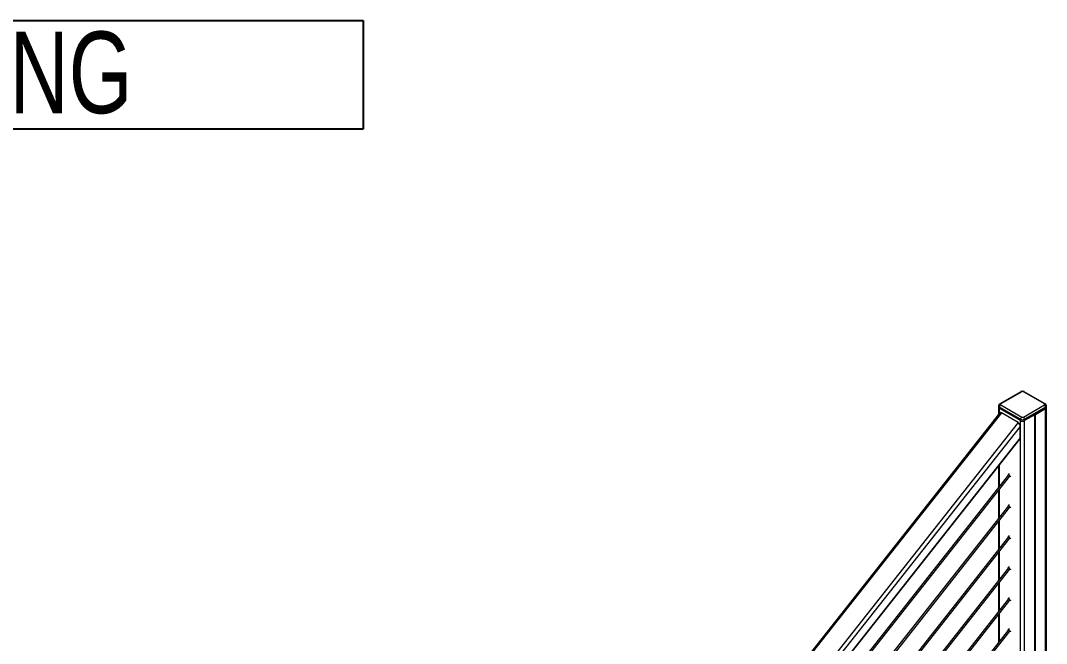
# Model space of a CAD drawing. Header units: inches. Extents: x 0.03 to 2.74, y 0.01 to 1.91.
# Drawn here: x 0.9297 to 1.2134, y 0.5872 to 0.7595 of the extents above; entities that cross this region are included whole.
import ezdxf

# ---------------------------------------------------------------- set-up
doc = ezdxf.new("R2010")
doc.units = ezdxf.units.IN
doc.header["$MEASUREMENT"] = 0
doc.layers.add('SLD-0_0', color=7, linetype='Continuous')
doc.styles.add('SLDTEXTSTYLE0', font='TXT', dxfattribs={"width": 0.75})

# ---------------------------------------------------------------- blocks, each defined once
blk = doc.blocks.new('SW_NOTE_7')
at = {"layer": 'SLD-0_0', "color": 0}
for p, q in [((-3.328049484327272e-05, 0.03216024987740152), (0.5404071019573499, 0.03216024987740152)), ((0.5404071019573499, 0.03216024987740152), (0.5404071019573499, 0.002092758313847027)), ((0.5404071019573499, 0.002092758313847027), (-3.328049484327272e-05, 0.002092758313847027))]:
    blk.add_line(p, q, dxfattribs=at)
at = {"layer": 'SLD-0_0', "color": 0, "insert": (0.2637803819444444, 0.0290935427379089), "char_height": 0.02256944444444444, "attachment_point": 2, "style": 'SLDTEXTSTYLE0'}
blk.add_mtext('LEVEL 36" STANDARD GUARD RAILING', dxfattribs=at)

msp = doc.modelspace()

# ---------------------------------------------------------------- linework, layer by layer
at = {"linetype": 'Continuous', "lineweight": 15}
for p, q in [((1.20627817211167, 0.6568667329040448), (1.200478410384522, 0.653518601725938)), ((1.206524215402018, 0.6568423692834292), (1.200724453674869, 0.6534942381053223)), ((1.212787958897, 0.6534942420966047), (1.206988200626778, 0.6568423712790703)), ((1.213034002187348, 0.6535186057172204), (1.207234243917126, 0.6568667348996861)), ((1.200136236880642, 0.6529584708533115), (1.200136236880642, 0.6525566270922608)), ((1.200136236880642, 0.6525566270922608), (1.200136236880642, 0.6506223368353952)), ((1.206176227347679, 0.6492755269565222), (1.200376469077457, 0.6526236561389879)), ((1.200376469077457, 0.6522218123779372), (1.200376469077457, 0.6526236561389879)), ((1.200724457131796, 0.653226389127761), (1.206524215402018, 0.6498782599452955)), ((1.206988197169852, 0.649878255954013), (1.212787958897, 0.6532263871321198)), ((1.213135940037486, 0.6526236581346291), (1.207336178310338, 0.6492755269565222)), ((1.213135940037486, 0.6522218143735784), (1.213135940037486, 0.6526236581346291)), ((1.213376182605081, 0.6525566270922608), (1.213376182605081, 0.6529584708533116)), ((1.213376182605081, 0.5388533228613445), (1.213376182605081, 0.6525566270922608)), ((1.200425533235997, 0.650988846879453), (1.027453124656306, 0.4318461585634432)), ((1.200894123086923, 0.6510387520651947), (1.027747983206481, 0.431675951991483)), ((1.206176227347679, 0.6488736831954716), (1.200376469077457, 0.6522218123779372)), ((1.200376469077457, 0.6509266861912145), (1.200376469077457, 0.6522218123779372)), ((1.205533930394486, 0.648360248320094), (1.200894123086923, 0.6510387520651947)), ((1.213135940037486, 0.6522218143735784), (1.207336178310338, 0.6488736831954716)), ((1.210178062317164, 0.6505142679117849), (1.207336178310338, 0.6488736831954716)), ((1.210178062317164, 0.5368109636808686), (1.210178062317164, 0.6505142679117849)), ((1.21029405603066, 0.650581229657265), (1.213135940037486, 0.6522218143735784)), ((1.21029405603066, 0.5368779254263486), (1.21029405603066, 0.650581229657265)), ((1.213135940037486, 0.5385185101426619), (1.213135940037486, 0.6522218143735784)), ((1.205533930394486, 0.648360248320094), (1.032387790514044, 0.4289974482463822)), ((1.206113905875816, 0.6472453563603524), (1.033003635065268, 0.427927998562546)), ((1.206113905875816, 0.6441250393961162), (1.206113905875816, 0.6472453563603524)), ((1.206176227347679, 0.6488736831954716), (1.206176227347679, 0.6492755269565222)), ((1.206176227347679, 0.5351703789645552), (1.206176227347679, 0.6488736831954716)), ((1.207336178310338, 0.6488736831954716), (1.207336178310338, 0.6492755269565222)), ((1.207336178310338, 0.5351703789645552), (1.207336178310338, 0.6488736831954716)), ((1.206113905875816, 0.6441250393961162), (1.033003635065268, 0.4248076845922583)), ((1.033003621237562, 0.4245534275733843), (1.20600252370234, 0.64372967606384)), ((1.200136236880642, 0.6362975472529242), (1.200136236880642, 0.6303712539538743)), ((1.200376469077457, 0.630675611293556), (1.200376469077457, 0.6366019045926059)), ((1.202877054182821, 0.6338436599990367), (1.120725407129151, 0.5297638585957591)), ((1.121181234007251, 0.5295007175733477), (1.203285873773679, 0.633520959782218)), ((1.203053181133672, 0.6342769596303717), (1.202774843235485, 0.6339243305627242)), ((1.203388084721015, 0.6334402892185304), (1.203499515291463, 0.6335814693768208)), ((1.200376469077457, 0.6221030029394645), (1.200376469077457, 0.6298349664725214)), ((1.200136236880642, 0.6295306091328396), (1.200136236880642, 0.6217986455997828)), ((1.202877054182821, 0.6252710516449452), (1.123479886205059, 0.5246809695563711)), ((1.123479896575839, 0.5238403366641362), (1.203285873773679, 0.6249483594119888)), ((1.203053181133672, 0.6257043512762802), (1.202774843235485, 0.6253517222086328)), ((1.203388084721015, 0.6248676808644388), (1.203499515291463, 0.6250088610227293)), ((1.200136236880642, 0.6209580087626105), (1.200136236880642, 0.6132260372456911)), ((1.200376469077457, 0.613530394585373), (1.200376469077457, 0.6212623661022922)), ((1.202877054182821, 0.6166984432908537), (1.123479886205059, 0.5161083631982452)), ((1.123479896575839, 0.5152677283100446), (1.203285873773679, 0.6163757510578972)), ((1.203053181133672, 0.6171317509060511), (1.202774843235485, 0.6167791138545412)), ((1.203388084721015, 0.6162950804942097), (1.203499515291463, 0.6164362526686378)), ((1.200136236880642, 0.612385400408519), (1.200136236880642, 0.6046534328835309)), ((1.200376469077457, 0.6049577902232127), (1.200376469077457, 0.6126897577482008)), ((1.202877054182821, 0.6081258349367621), (1.123479886205059, 0.5075357568401192)), ((1.123479896575839, 0.5066951219519187), (1.203285873773679, 0.6078031427038058)), ((1.203053181133672, 0.6085591425519595), (1.202774843235485, 0.6082065055004496)), ((1.203388084721015, 0.6077224721401182), (1.203499515291463, 0.6078636443145462)), ((1.200136236880642, 0.6038127920544274), (1.200136236880642, 0.5960808245294393)), ((1.200376469077457, 0.596385181869121), (1.200376469077457, 0.6041171493941091)), ((1.202877054182821, 0.5995532305746017), (1.123479886205059, 0.4989631494840105)), ((1.123479896575839, 0.4981225150948014), (1.203285873773679, 0.5992305343497141)), ((1.203053181133672, 0.5999865341978681), (1.202774843235485, 0.5996339011382893)), ((1.203388084721015, 0.5991498637860265), (1.203499515291463, 0.5992910399523859)), ((1.200136236880642, 0.5952401837003359), (1.200136236880642, 0.587508220167279)), ((1.200376469077457, 0.5878125735150296), (1.200376469077457, 0.5955445410400176)), ((1.202877054182821, 0.5909806222205103), (1.123479886205059, 0.490390542751641)), ((1.123479896575839, 0.489549908237684), (1.203285873773679, 0.5906579259956226)), ((1.203053181133672, 0.5914139258437764), (1.202774843235485, 0.5910612927841978)), ((1.203388084721015, 0.5905772554319351), (1.203499515291463, 0.5907184355902255))]:
    msp.add_line(p, q, dxfattribs=at)
at = {"linetype": 'Continuous', "lineweight": 15, "flags": 128}
for points in [[(1.202841022637379, 0.6337980108440244), (1.202813647236021, 0.6338307202337367), (1.202773979003847, 0.633896240359912), (1.202781127927955, 0.6339291993627064), (1.202833998162627, 0.633924567944781), (1.20292454543978, 0.6338830529680378), (1.203038976622474, 0.6338109799560144), (1.203159879171672, 0.6337193193169837), (1.203268848410415, 0.6336220179333991), (1.20334928072048, 0.6335338995475179)], [(1.20334928072048, 0.6335338995475179), (1.20338895240958, 0.6334683774257014), (1.203381800028545, 0.6334354204185483), (1.2033289332508, 0.6334400498408324), (1.20324984914209, 0.6334753226023505)], [(1.202841022637379, 0.625225402489933), (1.202813647236021, 0.6252581118796452), (1.202773979003847, 0.6253236320058205), (1.202781127927955, 0.6253565910086148), (1.202833998162627, 0.6253519595906895), (1.20292454543978, 0.6253104446139464), (1.203038976622474, 0.6252383716019229), (1.203159879171672, 0.6251467109628921), (1.203268848410415, 0.62504941756317), (1.20334928072048, 0.6249612911934264)], [(1.20334928072048, 0.6249612911934264), (1.20338895240958, 0.6248957690716098), (1.203381800028545, 0.6248628120644567), (1.2033289332508, 0.6248674494706032), (1.20324984914209, 0.6249027142482589)], [(1.202841022637379, 0.6166527941358414), (1.202813647236021, 0.6166855035255536), (1.202773979003847, 0.616751023651729), (1.202781127927955, 0.6167839826545233), (1.202833998162627, 0.616779351236598), (1.20292454543978, 0.6167378362598548), (1.203038976622474, 0.6166657632478314), (1.203159879171672, 0.6165741026088005), (1.203268848410415, 0.6164768092090784), (1.20334928072048, 0.6163886828393349)], [(1.20334928072048, 0.6163886828393349), (1.20338895240958, 0.6163231607175182), (1.203381800028545, 0.6162902116942276), (1.2033289332508, 0.6162948411165117), (1.20324984914209, 0.6163301058941675)], [(1.202841022637379, 0.6080801937656122), (1.202813647236021, 0.6081129031553245), (1.202773979003847, 0.6081784152976375), (1.202781127927955, 0.6082113743004318), (1.202833998162627, 0.6082067428825064), (1.20292454543978, 0.6081652279057632), (1.203038976622474, 0.6080931548937399), (1.203159879171672, 0.6080014942547091), (1.203268848410415, 0.6079042008549869), (1.20334928072048, 0.6078160744852432)], [(1.20334928072048, 0.6078160744852432), (1.20338895240958, 0.6077505603472891), (1.203381800028545, 0.607717603340136), (1.2033289332508, 0.6077222327624201), (1.20324984914209, 0.6077574975400759)], [(1.202841022637379, 0.5995075814195895), (1.202813647236021, 0.5995402908093017), (1.202773979003847, 0.599605810935477), (1.202781127927955, 0.5996387699382715), (1.202833998162627, 0.5996341345284149), (1.20292454543978, 0.5995926235436029), (1.203038976622474, 0.5995205505315795), (1.203159879171672, 0.5994288859006175), (1.203268848410415, 0.5993315925008954), (1.20334928072048, 0.599243470123083)], [(1.20334928072048, 0.599243470123083), (1.20338895240958, 0.5991779480012664), (1.203381800028545, 0.5991449949860445), (1.2033289332508, 0.5991496244083286), (1.20324984914209, 0.5991848931779156)], [(1.202841022637379, 0.5909349770574291), (1.202813647236021, 0.5909676864471414), (1.202773979003847, 0.5910332065733167), (1.202781127927955, 0.5910661615841799), (1.202833998162627, 0.5910615301662545), (1.20292454543978, 0.5910200191814426), (1.203038976622474, 0.5909479421774879), (1.203159879171672, 0.5908562815384572), (1.203268848410415, 0.5907589841468037), (1.20334928072048, 0.5906708657609226)], [(1.20334928072048, 0.5906708657609226), (1.20338895240958, 0.5906053436391061), (1.203381800028545, 0.590572386631953), (1.2033289332508, 0.5905770200461682), (1.20324984914209, 0.590612284823824)]]:
    msp.add_lwpolyline(points, dxfattribs=at)
at = {"linetype": 'Continuous', "lineweight": 15}
for centre, radius, start, end in [((1.206380059253286, 0.6566411180052293), 0.0002475541803205928, 54.38600149683778, 114.3038198866891), ((1.206756209940138, 0.6563946370499584), 0.0005042674078368293, 62.60935051545835, 117.3911423528799), ((1.207132357600593, 0.6566411116685207), 0.0002475614346743708, 65.69714784757069, 125.6130307691397), ((1.200546862812021, 0.652999566713035), 0.0004127260404423885, 185.7824507985331, 245.6160386668753), ((1.200546732957522, 0.6525975696586692), 0.0004125328143043719, 185.6958001890859, 245.6236753181214), ((1.201132027262295, 0.6525892564094081), 0.0007563408702898429, 122.6068131982658, 177.3931866561169), ((1.200580296813452, 0.6532929870265042), 0.0002475544332446336, 54.38584052803142, 114.293955955787), ((1.200775284529921, 0.6533603142725553), 0.0001432458334765739, 110.7842819036196, 249.2171970440957), ((1.212929585444615, 0.6533184395913252), 0.0002257534049619363, 62.43000253304569, 128.854928394534), ((1.212737131884264, 0.6533603146143623), 0.000143247882090719, 290.7823271034121, 69.21767289657299), ((1.212380417737748, 0.6525892795791973), 0.0007563040595392764, 2.605334546616954, 57.39400832624423), ((1.212973450537897, 0.6529937988958754), 0.0004042363425188269, 293.7011765062699, 355.0555454507427), ((1.212965685796617, 0.652597577697037), 0.0004125343401350578, 294.3747588796259, 354.3030989799606), ((1.206931785532516, 0.6492411272269427), 0.0007563408702895013, 122.6068131982704, 177.3931866561322), ((1.206756210137498, 0.6503259974945993), 0.0005042722184962891, 242.6091156096593, 297.3898986462967), ((1.2065806560106, 0.6492411484010909), 0.0007563040595388731, 2.605334546576473, 57.3940083262448), ((1.206756202829008, 0.6503948796103537), 0.00126068311743406, 242.609757504445, 297.3902424955477), ((1.206756202829008, 0.6499930358493011), 0.001260683117432286, 242.6097575044033, 297.3902424955894), ((1.202814735536934, 0.6333443993266862), 0.000503135004328908, 20.54363563820538, 82.88503350008095), ((1.202814737715834, 0.6247717893645945), 0.0005031363300723406, 20.54474554174755, 82.88530239726083), ((1.202814764137452, 0.6161992144841166), 0.0005030998422062621, 20.54223183033259, 82.88781610866857), ((1.202814764137452, 0.607626606130025), 0.0005030998422065869, 20.54223183035923, 82.88781610864663), ((1.202814749838848, 0.5990539858369814), 0.0005031174210057665, 20.54293361978857, 82.88642491559297), ((1.202814755151742, 0.5904813842137259), 0.000503110084068647, 20.54242815205882, 82.88693038327433)]:
    msp.add_arc(centre, radius, start, end, dxfattribs=at)
for centre, major_axis, ratio, start_param, end_param in [((1.200894123100192, 0.6502586723394553), (-0.0003448406929009719, 0.0008262852296098133), 0.5643607520451975, 5.646445249658678, 6.587108016810343), ((1.205533931375694, 0.647580168035575), (-0.0003448406929011939, 0.0008262852296098135), 0.5643607520453725, 4.075648922863447, 5.646445249658519), ((1.205533931375694, 0.6444598543733392), (-0.0003448406929011938, 0.0008262852296099243), 0.5643607520453078, 3.445515363220689, 4.075648922863692)]:
    msp.add_ellipse(centre, major_axis=major_axis, ratio=ratio, start_param=start_param, end_param=end_param, dxfattribs=at)
for points, knots in [([(1.207234243917126, 0.6568667348996861), (1.20719371358185, 0.6568875025352041), (1.207096791274417, 0.6569371652666034), (1.206922702503304, 0.656980993506209), (1.206717821899008, 0.6569944272041675), (1.206514149735582, 0.656966635638556), (1.206368157168249, 0.6569160059110911), (1.206295130000354, 0.6568760185143493), (1.20627817211167, 0.6568667329040448)], [0, 0, 0, 0, 0.1394743220695891, 0.3335322303790299, 0.5350382285497799, 0.7442354894798981, 0.9406080473370777, 1, 1, 1, 1]), ([(1.200478410384522, 0.653518601725938), (1.200436708186321, 0.6534913664282725), (1.20034713254983, 0.6534328654564134), (1.200237970374965, 0.653309092823647), (1.200164439415066, 0.6531574137108889), (1.200131123832325, 0.6530349986208899), (1.200138910305823, 0.6529688771067524), (1.200140163949204, 0.6529582313633903)], [0, 0, 0, 0, 0.2175106587708556, 0.4672093209373147, 0.710903348490352, 0.9534546539199849, 1, 1, 1, 1]), ([(1.21337223479496, 0.6529588261008036), (1.213370295635855, 0.6530080708894508), (1.213366159829418, 0.6531130993595073), (1.213302717487696, 0.6532609044296989), (1.213205945198049, 0.6533918141351259), (1.213110024951532, 0.6534726201298884), (1.213048968658864, 0.6535095526133197), (1.213034002187348, 0.6535186057172204)], [0, 0, 0, 0, 0.213242331640908, 0.4547997150327541, 0.6877061067795652, 0.9234487150548998, 1, 1, 1, 1])]:
    msp.add_open_spline(points, degree=3, knots=knots, dxfattribs=at)

# ---------------------------------------------------------------- block references
at = {"layer": 'SLD-0_0'}
msp.add_blockref('SW_NOTE_7', (0.4840033155217783, 0.7273875329122493), dxfattribs=at)

doc.saveas('drawing.dxf')
